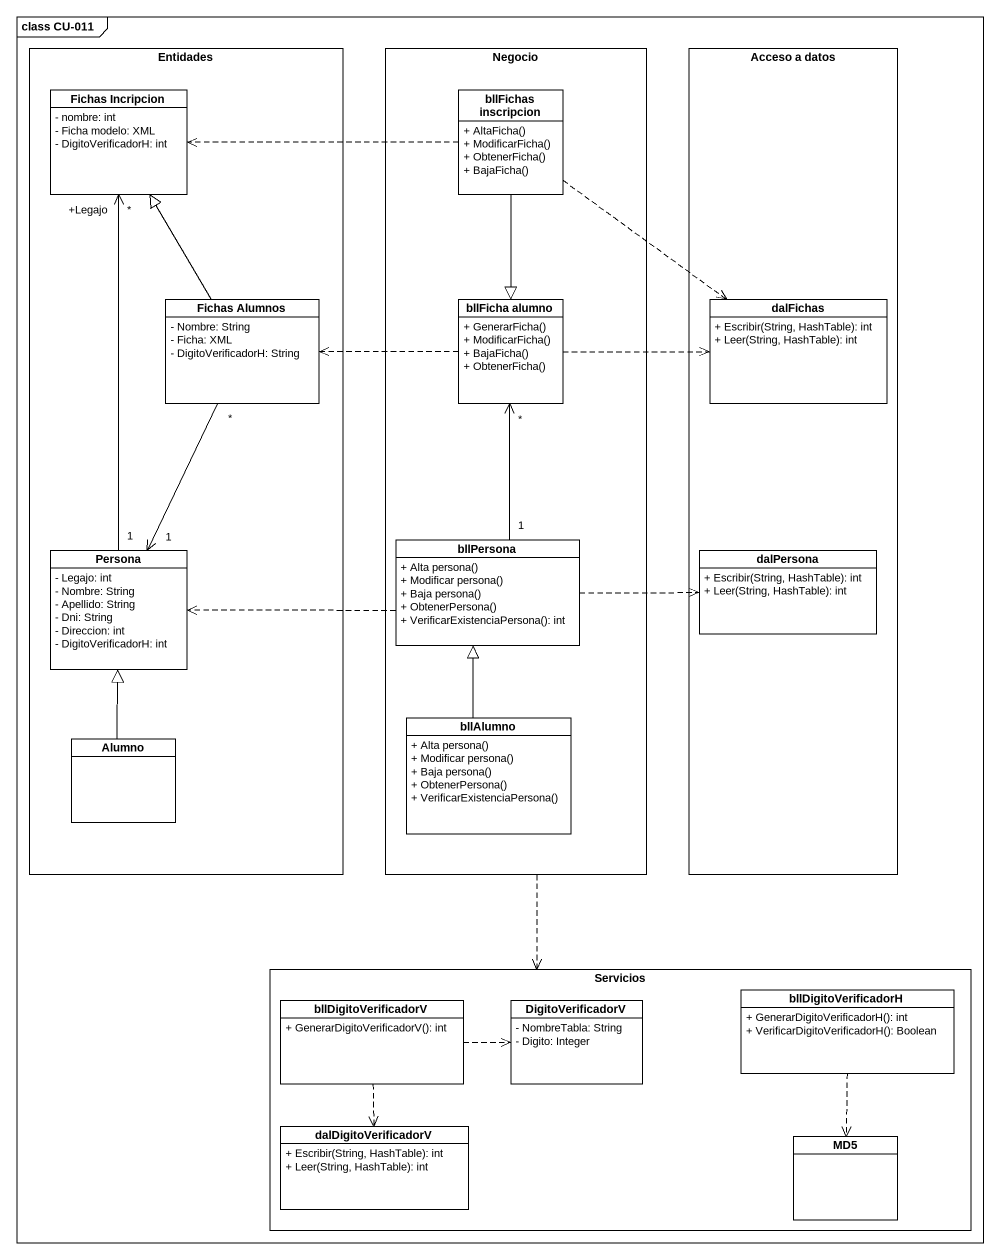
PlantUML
@startuml
mainframe class CU-011
hide circle
hide empty members
skinparam classAttributeIconSize 0
rectangle Entidades {
  class "Fichas Incripcion" as Fichas_Incripcion {
    - nombre: int
    - Ficha modelo: XML
    - DigitoVerificadorH: int
  }
  class "Fichas Alumnos" as Fichas_Alumnos {
    - Nombre: String
    - Ficha: XML
    - DigitoVerificadorH: String
  }
  class Persona {
    - Legajo: int
    - Nombre: String
    - Apellido: String
    - Dni: String
    - Direccion: int
    - DigitoVerificadorH: int
  }
  class Alumno
}
rectangle Negocio {
  class "bllFichas inscripcion" as bllFichas_inscripcion {
    + AltaFicha()
    + ModificarFicha()
    + ObtenerFicha()
    + BajaFicha()
  }
  class "bllFicha alumno" as bllFicha_alumno {
    + GenerarFicha()
    + ModificarFicha()
    + BajaFicha()
    + ObtenerFicha()
  }
  class bllPersona {
    + Alta persona()
    + Modificar persona()
    + Baja persona()
    + ObtenerPersona()
    + VerificarExistenciaPersona(): int
  }
  class bllAlumno {
    + Alta persona()
    + Modificar persona()
    + Baja persona()
    + ObtenerPersona()
    + VerificarExistenciaPersona()
  }
}
rectangle "Acceso a datos" as Acceso_a_datos {
  class dalFichas {
    + Escribir(String, HashTable): int
    + Leer(String, HashTable): int
  }
  class dalPersona {
    + Escribir(String, HashTable): int
    + Leer(String, HashTable): int
  }
}
rectangle Servicios {
  class bllDigitoVerificadorV {
    + GenerarDigitoVerificadorV(): int
  }
  class DigitoVerificadorV {
    - NombreTabla: String
    - Digito: Integer
  }
  class bllDigitoVerificadorH {
    + GenerarDigitoVerificadorH(): int
    + VerificarDigitoVerificadorH(): Boolean
  }
  class dalDigitoVerificadorV {
    + Escribir(String, HashTable): int
    + Leer(String, HashTable): int
  }
  class MD5
}
Negocio ..> Servicios
bllFichas_inscripcion .left.> Fichas_Incripcion
bllFichas_inscripcion --|> bllFicha_alumno
bllFichas_inscripcion ..> dalFichas
Fichas_Alumnos -up-|> Fichas_Incripcion
Fichas_Alumnos "*" --> "1" Persona
bllFicha_alumno .left.> Fichas_Alumnos
bllFicha_alumno .right.> dalFichas
Persona "1" -up-> "+Legajo\n*" Fichas_Incripcion
bllPersona "1" -up-> "*" bllFicha_alumno
bllPersona .left.> Persona
bllPersona .right.> dalPersona
bllPersona .right.> dalPersona
Alumno -up-|> Persona
bllAlumno -up-|> bllPersona
bllDigitoVerificadorV .right.> DigitoVerificadorV
bllDigitoVerificadorV ..> dalDigitoVerificadorV
bllDigitoVerificadorH ..> MD5
@enduml
